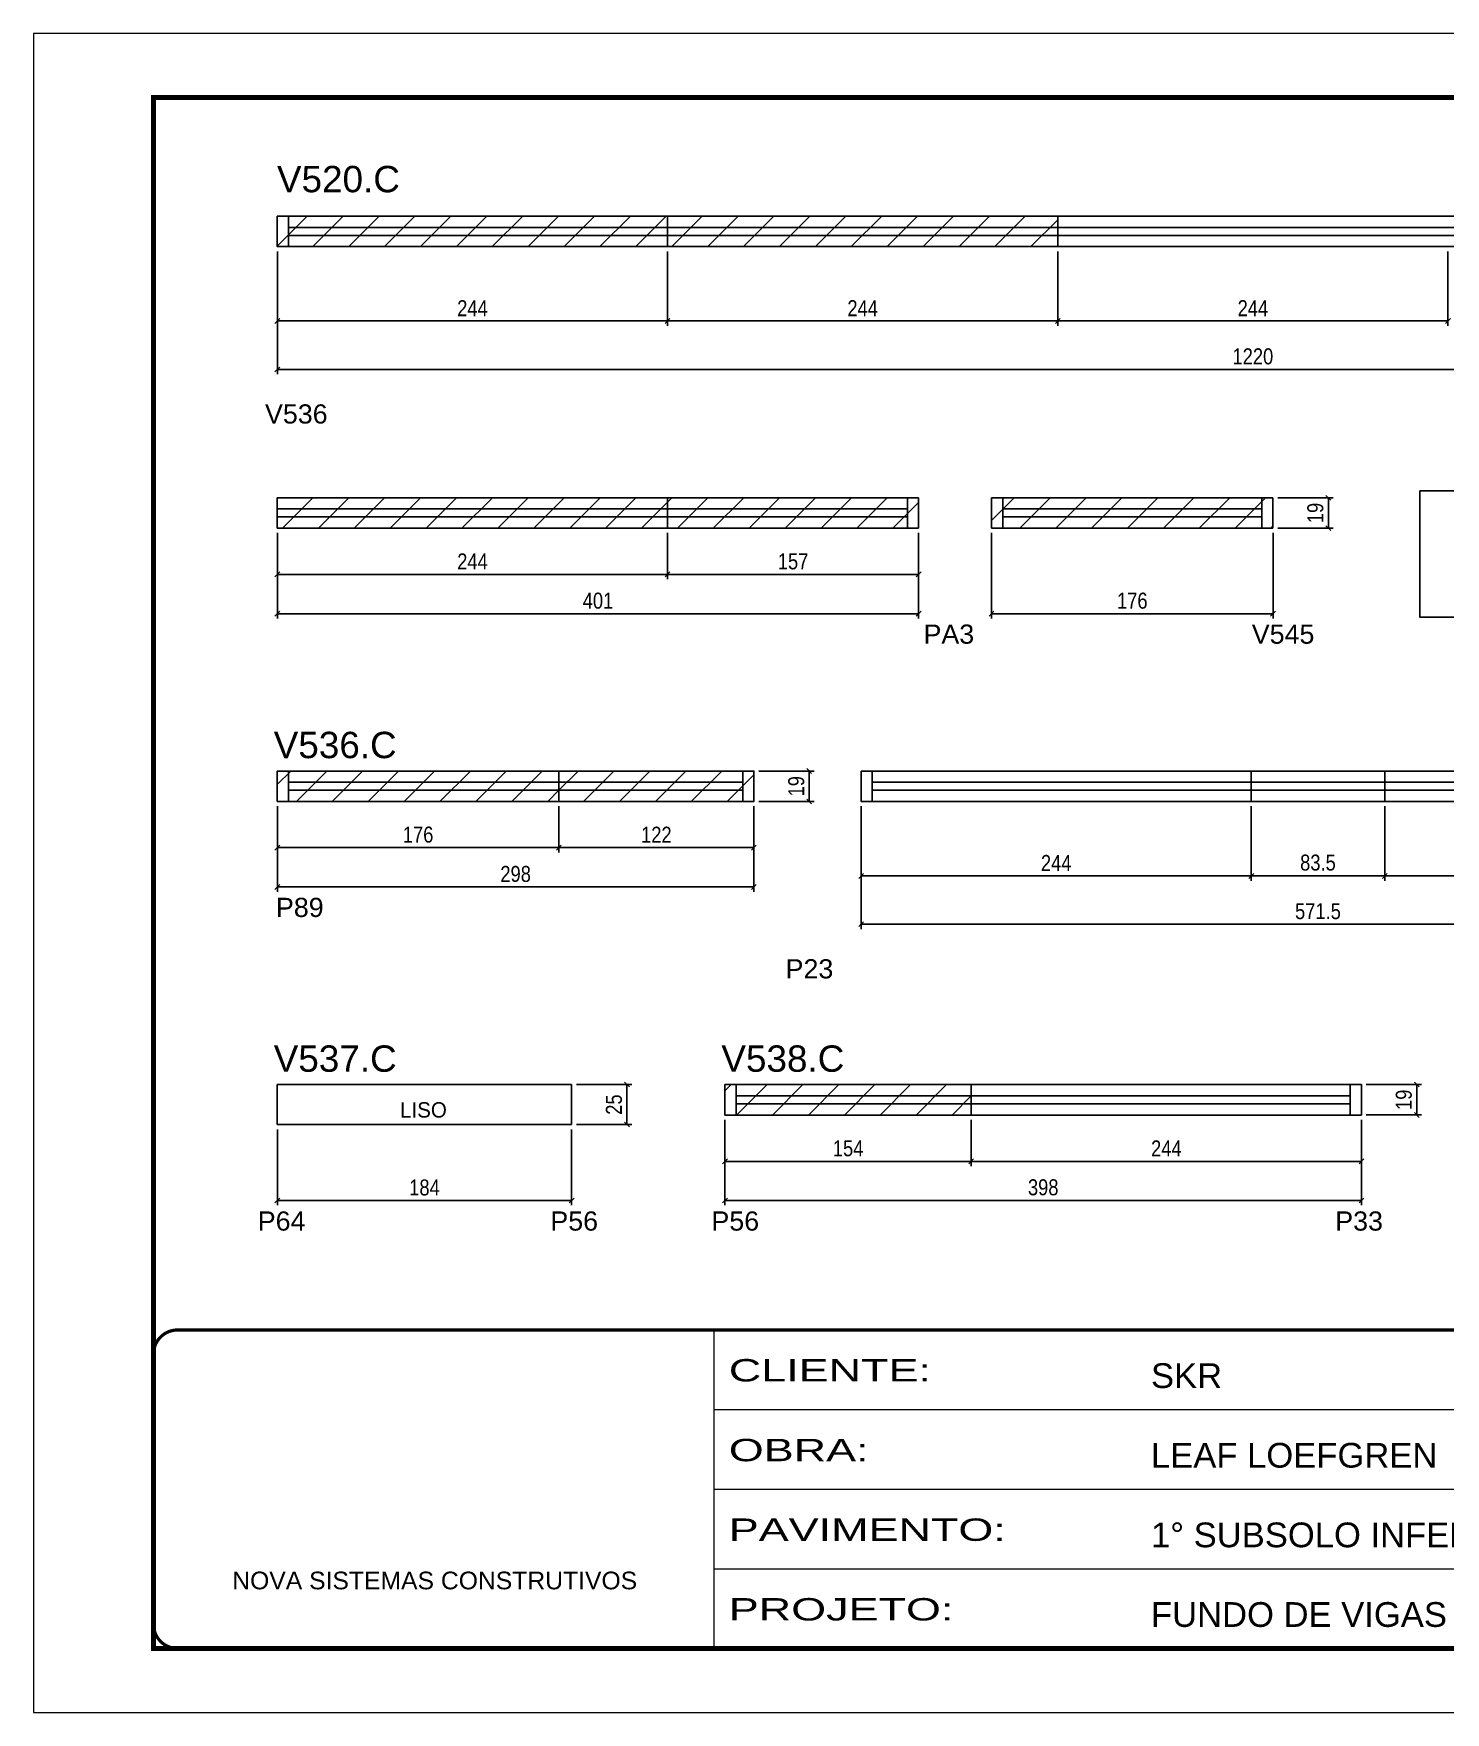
# Model space of a CAD drawing. Extents: x 1959 to 8212, y 2537 to 4735.
# Drawn here: x 5142 to 6025, y 2537 to 3587 of the extents above; entities that cross this region are included whole.
import ezdxf
from ezdxf.enums import TextEntityAlignment as Align

# ---------------------------------------------------------------- set-up
doc = ezdxf.new("R2010")
doc.units = 0
doc.linetypes.add('CONTINUO', pattern=[0])
doc.linetypes.add('DASHED', pattern=[0.75, 0.5, -0.25])
for name, color, linetype in [('5', 5, 'Continuous'), ('COTA', 241, 'Continuous'), ('NOMENCLATURA', 7, 'Continuous'), ('Painéis', 200, 'Continuous'), ('SARR_2.2x7', 40, 'Continuous')]:
    doc.layers.add(name, color=color, linetype=linetype)
for name, color, linetype, lineweight in [('CARIMBO', 255, 'Continuous', 9), ('Folhas', 255, 'Continuous', 9), ('REAPROVEITAMENTO', 251, 'Continuous', 9), ('SARRAFO DE PRESSAO', 251, 'DASHED', 9)]:
    doc.layers.add(name, color=color, linetype=linetype, lineweight=lineweight)
doc.styles.add('ARIAL', font='arial.ttf')
doc.styles.add('COTA TECNICA', font='techl___.ttf', dxfattribs={"height": 10})
doc.styles.add('COTA TECNICA-50', font='techl___.ttf', dxfattribs={"height": 10})
doc.styles.get("Standard").update_dxf_attribs({"font": 'arial.ttf'})
doc.styles.add('Tecnologia', font='')
doc.styles.get('Tecnologia').set_extended_font_data('Forgotten Futurist')
doc.dimstyles.new('COTA PAINEL-50', dxfattribs={"dimtxt": 10, "dimasz": 3, "dimexe": 3, "dimexo": 3, "dimgap": 3, "dimtad": 1, "dimdec": 1, "dimzin": 12, "dimdsep": 46, "dimtxsty": 'COTA TECNICA-50', "dimblk1": 'OBLIQUE', "dimblk2": 'OBLIQUE', "dimsah": 1, "dimcen": 0.9, "dimclrd": 4, "dimclre": 4, "dimclrt": 240, "dimadec": 1, "dimazin": 3, "dimtfac": 1, "dimtdec": 1, "dimtmove": 0, "dimatfit": 3, "dimfxl": 1, "dimtolj": 1, "dimtzin": 12, "dimarcsym": 0})
doc.dimstyles.new('PAINEL', dxfattribs={"dimtxt": 10, "dimasz": 3, "dimexe": 3, "dimexo": 3, "dimgap": 3, "dimtad": 1, "dimdec": 1, "dimzin": 12, "dimdsep": 46, "dimtxsty": 'COTA TECNICA', "dimblk1": 'OBLIQUE', "dimblk2": 'OBLIQUE', "dimsah": 1, "dimcen": 0.9, "dimclrd": 4, "dimclre": 4, "dimclrt": 240, "dimadec": 1, "dimazin": 3, "dimtfac": 1, "dimtdec": 1, "dimtmove": 0, "dimatfit": 3, "dimfxl": 1, "dimtolj": 1, "dimtzin": 12, "dimarcsym": 0})

# ---------------------------------------------------------------- blocks, each defined once
blk = doc.blocks.new('9999999999')
at = {"color": 30, "linetype": 'CONTINUO'}
for p, q in [((98564.6, 34230.2), (98564.6, 34429.4)), ((98564.6, 34379.6), (99584, 34379.6)), ((98564.6, 34329.8), (99488, 34329.8)), ((98564.6, 34280), (99488, 34280))]:
    blk.add_line(p, q, dxfattribs=at)
at = {"color": 30, "linetype": 'CONTINUO', "const_width": 2}
blk.add_lwpolyline([(99584, 34230.2), (99584, 34414.4, 0.414214), (99569, 34429.4), (98229, 34429.4, 0.414214), (98214, 34414.4), (98214, 34245.2, 0.414214), (98229, 34230.2), (99584, 34230.2)], format="xyb", dxfattribs=at)
at = {"layer": 'Folhas'}
blk.add_lwpolyline([(98139, 34190.2), (99624, 34190.2), (99624, 35240.2), (98139, 35240.2)], close=True, dxfattribs=at)
at = {"layer": 'Folhas', "color": 30, "const_width": 3}
blk.add_lwpolyline([(98214, 34230.2), (99584, 34230.2), (99584, 35200.2), (98214, 35200.2)], close=True, dxfattribs=at)
at = {"color": 7, "linetype": 'Continuous', "ltscale": 5, "style": 'ARIAL'}
for s, height, p in [('SKR', 15.48, (98837.7, 34393.1)), ('LEAF LOEFGREN', 15.483, (98837.7, 34343.3)), ('1° SUBSOLO INFERIOR', 15.483, (98837.7, 34293.5)), ('NOVA SISTEMAS CONSTRUTIVOS', 11.059, (98263.2, 34267.2)), ('FUNDO DE VIGAS', 15.483, (98837.7, 34243.7))]:
    blk.add_text(s, height=height, dxfattribs=at).set_placement(p)
at = {"layer": 'Folhas', "color": 7, "style": 'Tecnologia', "width": 1.5}
for s, p in [('CLIENTE:', (98573.7, 34397.2)), ('OBRA:', (98573.7, 34347.3)), ('PAVIMENTO:', (98573.7, 34297.5)), ('PROJETO:', (98573.7, 34247.7))]:
    blk.add_text(s, height=14, dxfattribs=at).set_placement(p)
blk = doc.blocks.new('_Oblique')
at = {"color": 0, "linetype": 'ByBlock', "lineweight": -2}
blk.add_line((-0.5, -0.5), (0.5, 0.5), dxfattribs=at)
blk = doc.blocks.new('*D32')
at = {"layer": 'COTA', "color": 4, "lineweight": -2, "transparency": 16777216}
for p, q in [((5294.7, 3450.4), (5294.7, 3403.9)), ((5538.7, 3450.4), (5538.7, 3403.9)), ((5294.7, 3406.9), (5538.7, 3406.9))]:
    blk.add_line(p, q, dxfattribs=at)
at = {"layer": 'Defpoints', "color": 0, "transparency": 16777216}
for p in [(5294.7, 3453.4), (5538.7, 3453.4), (5538.7, 3406.9)]:
    blk.add_point(p, dxfattribs=at)
at = {"layer": 'COTA', "color": 4, "lineweight": -2, "transparency": 16777216, "xscale": 3, "yscale": 3, "zscale": 3, "rotation": 180}
blk.add_blockref('_Oblique', (5294.7, 3406.9), dxfattribs=at)
at = {"layer": 'COTA', "color": 4, "lineweight": -2, "transparency": 16777216, "xscale": 3, "yscale": 3, "zscale": 3}
blk.add_blockref('_Oblique', (5538.7, 3406.9), dxfattribs=at)
at = {"layer": 'COTA', "color": 240, "transparency": 16777216, "insert": (5416.7, 3414.9), "char_height": 10, "attachment_point": 5, "style": 'COTA TECNICA'}
blk.add_mtext('\\A1;244', dxfattribs=at)
blk = doc.blocks.new('*D33')
at = {"layer": 'COTA', "color": 4, "lineweight": -2, "transparency": 16777216}
for p, q in [((5294.7, 3450.4), (5294.7, 3373.6)), ((6514.7, 3450.4), (6514.7, 3373.6)), ((6514.7, 3376.6), (5294.7, 3376.6))]:
    blk.add_line(p, q, dxfattribs=at)
at = {"layer": 'Defpoints', "color": 0, "transparency": 16777216}
for p in [(5294.7, 3453.4), (6514.7, 3453.4), (5294.7, 3376.6)]:
    blk.add_point(p, dxfattribs=at)
at = {"layer": 'COTA', "color": 4, "lineweight": -2, "transparency": 16777216, "xscale": 3, "yscale": 3, "zscale": 3, "rotation": 180}
blk.add_blockref('_Oblique', (5294.7, 3376.6), dxfattribs=at)
at = {"layer": 'COTA', "color": 4, "lineweight": -2, "transparency": 16777216, "xscale": 3, "yscale": 3, "zscale": 3}
blk.add_blockref('_Oblique', (6514.7, 3376.6), dxfattribs=at)
at = {"layer": 'COTA', "color": 240, "transparency": 16777216, "insert": (5904.7, 3384.7), "char_height": 10, "attachment_point": 5, "style": 'COTA TECNICA'}
blk.add_mtext('\\A1;1220', dxfattribs=at)
blk = doc.blocks.new('*D34')
at = {"layer": 'COTA', "color": 4, "linetype": 'ByBlock', "lineweight": -2, "transparency": 16777216}
for p, q in [((5294.7, 3274.3), (5294.7, 3245.4)), ((5538.7, 3274.3), (5538.7, 3245.4)), ((5294.7, 3248.4), (5538.7, 3248.4))]:
    blk.add_line(p, q, dxfattribs=at)
at = {"layer": 'Defpoints', "color": 0, "linetype": 'ByBlock', "transparency": 16777216}
for p in [(5294.7, 3277.3), (5538.7, 3277.3), (5538.7, 3248.4)]:
    blk.add_point(p, dxfattribs=at)
at = {"layer": 'COTA', "color": 4, "linetype": 'ByBlock', "lineweight": -2, "transparency": 16777216, "xscale": 3, "yscale": 3, "zscale": 3, "rotation": 180}
blk.add_blockref('_Oblique', (5294.7, 3248.4), dxfattribs=at)
at = {"layer": 'COTA', "color": 4, "linetype": 'ByBlock', "lineweight": -2, "transparency": 16777216, "xscale": 3, "yscale": 3, "zscale": 3}
blk.add_blockref('_Oblique', (5538.7, 3248.4), dxfattribs=at)
at = {"layer": 'COTA', "color": 240, "linetype": 'ByBlock', "transparency": 16777216, "insert": (5416.7, 3256.5), "char_height": 10, "attachment_point": 5, "style": 'COTA TECNICA-50'}
blk.add_mtext('\\A1;244', dxfattribs=at)
blk = doc.blocks.new('*D35')
at = {"layer": 'COTA', "color": 4, "linetype": 'ByBlock', "lineweight": -2, "transparency": 16777216}
for p, q in [((5538.7, 3274.3), (5538.7, 3245.4)), ((5695.7, 3274.3), (5695.7, 3245.4)), ((5538.7, 3248.4), (5695.7, 3248.4))]:
    blk.add_line(p, q, dxfattribs=at)
at = {"layer": 'Defpoints', "color": 0, "linetype": 'ByBlock', "transparency": 16777216}
for p in [(5538.7, 3277.3), (5695.7, 3277.3), (5695.7, 3248.4)]:
    blk.add_point(p, dxfattribs=at)
at = {"layer": 'COTA', "color": 4, "linetype": 'ByBlock', "lineweight": -2, "transparency": 16777216, "xscale": 3, "yscale": 3, "zscale": 3, "rotation": 180}
blk.add_blockref('_Oblique', (5538.7, 3248.4), dxfattribs=at)
at = {"layer": 'COTA', "color": 4, "linetype": 'ByBlock', "lineweight": -2, "transparency": 16777216, "xscale": 3, "yscale": 3, "zscale": 3}
blk.add_blockref('_Oblique', (5695.7, 3248.4), dxfattribs=at)
at = {"layer": 'COTA', "color": 240, "linetype": 'ByBlock', "transparency": 16777216, "insert": (5617.2, 3256.5), "char_height": 10, "attachment_point": 5, "style": 'COTA TECNICA-50'}
blk.add_mtext('\\A1;157', dxfattribs=at)
blk = doc.blocks.new('*D36')
at = {"layer": 'COTA', "color": 4, "lineweight": -2, "transparency": 16777216}
for p, q in [((5294.7, 3274.3), (5294.7, 3220.8)), ((5695.7, 3274.3), (5695.7, 3220.8)), ((5294.7, 3223.8), (5695.7, 3223.8))]:
    blk.add_line(p, q, dxfattribs=at)
at = {"layer": 'Defpoints', "color": 0, "transparency": 16777216}
for p in [(5294.7, 3277.3), (5695.7, 3277.3), (5695.7, 3223.8)]:
    blk.add_point(p, dxfattribs=at)
at = {"layer": 'COTA', "color": 4, "lineweight": -2, "transparency": 16777216, "xscale": 3, "yscale": 3, "zscale": 3, "rotation": 180}
blk.add_blockref('_Oblique', (5294.7, 3223.8), dxfattribs=at)
at = {"layer": 'COTA', "color": 4, "lineweight": -2, "transparency": 16777216, "xscale": 3, "yscale": 3, "zscale": 3}
blk.add_blockref('_Oblique', (5695.7, 3223.8), dxfattribs=at)
at = {"layer": 'COTA', "color": 240, "transparency": 16777216, "insert": (5495.2, 3231.9), "char_height": 10, "attachment_point": 5, "style": 'COTA TECNICA'}
blk.add_mtext('\\A1;401', dxfattribs=at)
blk = doc.blocks.new('*D37')
at = {"layer": 'COTA', "color": 4, "lineweight": -2, "transparency": 16777216}
for p, q in [((5741.3, 3274.3), (5741.3, 3220.8)), ((5917.3, 3274.3), (5917.3, 3220.8)), ((5741.3, 3223.8), (5917.3, 3223.8))]:
    blk.add_line(p, q, dxfattribs=at)
at = {"layer": 'Defpoints', "color": 0, "transparency": 16777216}
for p in [(5741.3, 3277.3), (5917.3, 3277.3), (5917.3, 3223.8)]:
    blk.add_point(p, dxfattribs=at)
at = {"layer": 'COTA', "color": 4, "lineweight": -2, "transparency": 16777216, "xscale": 3, "yscale": 3, "zscale": 3, "rotation": 180}
blk.add_blockref('_Oblique', (5741.3, 3223.8), dxfattribs=at)
at = {"layer": 'COTA', "color": 4, "lineweight": -2, "transparency": 16777216, "xscale": 3, "yscale": 3, "zscale": 3}
blk.add_blockref('_Oblique', (5917.3, 3223.8), dxfattribs=at)
at = {"layer": 'COTA', "color": 240, "transparency": 16777216, "insert": (5829.3, 3231.9), "char_height": 10, "attachment_point": 5, "style": 'COTA TECNICA'}
blk.add_mtext('\\A1;176', dxfattribs=at)
blk = doc.blocks.new('*D38')
at = {"layer": 'COTA', "color": 4, "lineweight": -2, "transparency": 16777216}
for p, q in [((5920.3, 3296.3), (5954.9, 3296.3)), ((5951.9, 3277.3), (5951.9, 3296.3)), ((5920.3, 3277.3), (5954.9, 3277.3))]:
    blk.add_line(p, q, dxfattribs=at)
at = {"layer": 'Defpoints', "color": 0, "transparency": 16777216}
for p in [(5917.3, 3296.3), (5951.9, 3296.3), (5917.3, 3277.3)]:
    blk.add_point(p, dxfattribs=at)
at = {"layer": 'COTA', "color": 4, "lineweight": -2, "transparency": 16777216, "xscale": 3, "yscale": 3, "zscale": 3}
for p, rotation in [((5951.9, 3296.3), 90), ((5951.9, 3277.3), 270)]:
    blk.add_blockref('_Oblique', p, dxfattribs=dict(at, rotation=rotation))
at = {"layer": 'COTA', "color": 240, "transparency": 16777216, "insert": (5943.8, 3286.8), "char_height": 10, "attachment_point": 5, "rotation": 90, "style": 'COTA TECNICA'}
blk.add_mtext('\\A1;19', dxfattribs=at)
blk = doc.blocks.new('*D39')
at = {"layer": 'COTA', "color": 4, "lineweight": -2, "transparency": 16777216}
for p, q in [((5294.7, 2901.3), (5294.7, 2853.8)), ((5478.7, 2901.3), (5478.7, 2853.8)), ((5294.7, 2856.8), (5478.7, 2856.8))]:
    blk.add_line(p, q, dxfattribs=at)
at = {"layer": 'Defpoints', "color": 0, "transparency": 16777216}
for p in [(5294.7, 2904.3), (5478.7, 2904.3), (5478.7, 2856.8)]:
    blk.add_point(p, dxfattribs=at)
at = {"layer": 'COTA', "color": 4, "lineweight": -2, "transparency": 16777216, "xscale": 3, "yscale": 3, "zscale": 3, "rotation": 180}
blk.add_blockref('_Oblique', (5294.7, 2856.8), dxfattribs=at)
at = {"layer": 'COTA', "color": 4, "lineweight": -2, "transparency": 16777216, "xscale": 3, "yscale": 3, "zscale": 3}
blk.add_blockref('_Oblique', (5478.7, 2856.8), dxfattribs=at)
at = {"layer": 'COTA', "color": 240, "transparency": 16777216, "insert": (5386.7, 2864.9), "char_height": 10, "attachment_point": 5, "style": 'COTA TECNICA'}
blk.add_mtext('\\A1;184', dxfattribs=at)
blk = doc.blocks.new('*D40')
at = {"layer": 'COTA', "color": 4, "lineweight": -2, "transparency": 16777216}
for p, q in [((5481.7, 2929.3), (5516.3, 2929.3)), ((5513.3, 2904.3), (5513.3, 2929.3)), ((5481.7, 2904.3), (5516.3, 2904.3))]:
    blk.add_line(p, q, dxfattribs=at)
at = {"layer": 'Defpoints', "color": 0, "transparency": 16777216}
for p in [(5478.7, 2929.3), (5513.3, 2929.3), (5478.7, 2904.3)]:
    blk.add_point(p, dxfattribs=at)
at = {"layer": 'COTA', "color": 4, "lineweight": -2, "transparency": 16777216, "xscale": 3, "yscale": 3, "zscale": 3}
for p, rotation in [((5513.3, 2929.3), 90), ((5513.3, 2904.3), 270)]:
    blk.add_blockref('_Oblique', p, dxfattribs=dict(at, rotation=rotation))
at = {"layer": 'COTA', "color": 240, "transparency": 16777216, "insert": (5505.2, 2916.8), "char_height": 10, "attachment_point": 5, "rotation": 90, "style": 'COTA TECNICA'}
blk.add_mtext('\\A1;25', dxfattribs=at)
blk = doc.blocks.new('*D41')
at = {"layer": 'COTA', "color": 4, "linetype": 'ByBlock', "lineweight": -2, "transparency": 16777216}
for p, q in [((5294.7, 3103.4), (5294.7, 3074.5)), ((5470.7, 3103.4), (5470.7, 3074.5)), ((5294.7, 3077.5), (5470.7, 3077.5))]:
    blk.add_line(p, q, dxfattribs=at)
at = {"layer": 'Defpoints', "color": 0, "linetype": 'ByBlock', "transparency": 16777216}
for p in [(5294.7, 3106.4), (5470.7, 3106.4), (5470.7, 3077.5)]:
    blk.add_point(p, dxfattribs=at)
at = {"layer": 'COTA', "color": 4, "linetype": 'ByBlock', "lineweight": -2, "transparency": 16777216, "xscale": 3, "yscale": 3, "zscale": 3, "rotation": 180}
blk.add_blockref('_Oblique', (5294.7, 3077.5), dxfattribs=at)
at = {"layer": 'COTA', "color": 4, "linetype": 'ByBlock', "lineweight": -2, "transparency": 16777216, "xscale": 3, "yscale": 3, "zscale": 3}
blk.add_blockref('_Oblique', (5470.7, 3077.5), dxfattribs=at)
at = {"layer": 'COTA', "color": 240, "linetype": 'ByBlock', "transparency": 16777216, "insert": (5382.7, 3085.6), "char_height": 10, "attachment_point": 5, "style": 'COTA TECNICA-50'}
blk.add_mtext('\\A1;176', dxfattribs=at)
blk = doc.blocks.new('*D42')
at = {"layer": 'COTA', "color": 4, "linetype": 'ByBlock', "lineweight": -2, "transparency": 16777216}
for p, q in [((5470.7, 3103.4), (5470.7, 3074.5)), ((5592.7, 3103.4), (5592.7, 3074.5)), ((5470.7, 3077.5), (5592.7, 3077.5))]:
    blk.add_line(p, q, dxfattribs=at)
at = {"layer": 'Defpoints', "color": 0, "linetype": 'ByBlock', "transparency": 16777216}
for p in [(5470.7, 3106.4), (5592.7, 3106.4), (5592.7, 3077.5)]:
    blk.add_point(p, dxfattribs=at)
at = {"layer": 'COTA', "color": 4, "linetype": 'ByBlock', "lineweight": -2, "transparency": 16777216, "xscale": 3, "yscale": 3, "zscale": 3, "rotation": 180}
blk.add_blockref('_Oblique', (5470.7, 3077.5), dxfattribs=at)
at = {"layer": 'COTA', "color": 4, "linetype": 'ByBlock', "lineweight": -2, "transparency": 16777216, "xscale": 3, "yscale": 3, "zscale": 3}
blk.add_blockref('_Oblique', (5592.7, 3077.5), dxfattribs=at)
at = {"layer": 'COTA', "color": 240, "linetype": 'ByBlock', "transparency": 16777216, "insert": (5531.7, 3085.6), "char_height": 10, "attachment_point": 5, "style": 'COTA TECNICA-50'}
blk.add_mtext('\\A1;122', dxfattribs=at)
blk = doc.blocks.new('*D43')
at = {"layer": 'COTA', "color": 4, "lineweight": -2, "transparency": 16777216}
for p, q in [((5294.7, 3103.4), (5294.7, 3049.9)), ((5592.7, 3103.4), (5592.7, 3049.9)), ((5294.7, 3052.9), (5592.7, 3052.9))]:
    blk.add_line(p, q, dxfattribs=at)
at = {"layer": 'Defpoints', "color": 0, "transparency": 16777216}
for p in [(5294.7, 3106.4), (5592.7, 3106.4), (5592.7, 3052.9)]:
    blk.add_point(p, dxfattribs=at)
at = {"layer": 'COTA', "color": 4, "lineweight": -2, "transparency": 16777216, "xscale": 3, "yscale": 3, "zscale": 3, "rotation": 180}
blk.add_blockref('_Oblique', (5294.7, 3052.9), dxfattribs=at)
at = {"layer": 'COTA', "color": 4, "lineweight": -2, "transparency": 16777216, "xscale": 3, "yscale": 3, "zscale": 3}
blk.add_blockref('_Oblique', (5592.7, 3052.9), dxfattribs=at)
at = {"layer": 'COTA', "color": 240, "transparency": 16777216, "insert": (5443.7, 3061), "char_height": 10, "attachment_point": 5, "style": 'COTA TECNICA'}
blk.add_mtext('\\A1;298', dxfattribs=at)
blk = doc.blocks.new('*D44')
at = {"layer": 'COTA', "color": 4, "lineweight": -2, "transparency": 16777216}
for p, q in [((5595.7, 3125.4), (5630.3, 3125.4)), ((5627.3, 3106.4), (5627.3, 3125.4)), ((5595.7, 3106.4), (5630.3, 3106.4))]:
    blk.add_line(p, q, dxfattribs=at)
at = {"layer": 'Defpoints', "color": 0, "transparency": 16777216}
for p in [(5592.7, 3125.4), (5627.3, 3125.4), (5592.7, 3106.4)]:
    blk.add_point(p, dxfattribs=at)
at = {"layer": 'COTA', "color": 4, "lineweight": -2, "transparency": 16777216, "xscale": 3, "yscale": 3, "zscale": 3}
for p, rotation in [((5627.3, 3125.4), 90), ((5627.3, 3106.4), 270)]:
    blk.add_blockref('_Oblique', p, dxfattribs=dict(at, rotation=rotation))
at = {"layer": 'COTA', "color": 240, "transparency": 16777216, "insert": (5619.2, 3115.9), "char_height": 10, "attachment_point": 5, "rotation": 90, "style": 'COTA TECNICA'}
blk.add_mtext('\\A1;19', dxfattribs=at)
blk = doc.blocks.new('*D45')
at = {"layer": 'COTA', "color": 4, "linetype": 'ByBlock', "lineweight": -2, "transparency": 16777216}
for p, q in [((5987.2, 3103.4), (5987.2, 3056.8)), ((6231.2, 3103.4), (6231.2, 3056.8)), ((5987.2, 3059.8), (6231.2, 3059.8))]:
    blk.add_line(p, q, dxfattribs=at)
at = {"layer": 'Defpoints', "color": 0, "linetype": 'ByBlock', "transparency": 16777216}
for p in [(5987.2, 3106.4), (6231.2, 3106.4), (6231.2, 3059.8)]:
    blk.add_point(p, dxfattribs=at)
at = {"layer": 'COTA', "color": 4, "linetype": 'ByBlock', "lineweight": -2, "transparency": 16777216, "xscale": 3, "yscale": 3, "zscale": 3, "rotation": 180}
blk.add_blockref('_Oblique', (5987.2, 3059.8), dxfattribs=at)
at = {"layer": 'COTA', "color": 4, "linetype": 'ByBlock', "lineweight": -2, "transparency": 16777216, "xscale": 3, "yscale": 3, "zscale": 3}
blk.add_blockref('_Oblique', (6231.2, 3059.8), dxfattribs=at)
at = {"layer": 'COTA', "color": 240, "linetype": 'ByBlock', "transparency": 16777216, "insert": (6109.2, 3067.9), "char_height": 10, "attachment_point": 5, "style": 'COTA TECNICA-50'}
blk.add_mtext('\\A1;244', dxfattribs=at)
blk = doc.blocks.new('*D47')
at = {"layer": 'COTA', "color": 4, "lineweight": -2, "transparency": 16777216}
for p, q in [((5659.7, 3103.4), (5659.7, 3056.8)), ((5903.7, 3103.4), (5903.7, 3056.8)), ((5659.7, 3059.8), (5903.7, 3059.8))]:
    blk.add_line(p, q, dxfattribs=at)
at = {"layer": 'Defpoints', "color": 0, "transparency": 16777216}
for p in [(5659.7, 3106.4), (5903.7, 3106.4), (5903.7, 3059.8)]:
    blk.add_point(p, dxfattribs=at)
at = {"layer": 'COTA', "color": 4, "lineweight": -2, "transparency": 16777216, "xscale": 3, "yscale": 3, "zscale": 3, "rotation": 180}
blk.add_blockref('_Oblique', (5659.7, 3059.8), dxfattribs=at)
at = {"layer": 'COTA', "color": 4, "lineweight": -2, "transparency": 16777216, "xscale": 3, "yscale": 3, "zscale": 3}
blk.add_blockref('_Oblique', (5903.7, 3059.8), dxfattribs=at)
at = {"layer": 'COTA', "color": 240, "transparency": 16777216, "insert": (5781.7, 3067.9), "char_height": 10, "attachment_point": 5, "style": 'COTA TECNICA'}
blk.add_mtext('\\A1;244', dxfattribs=at)
blk = doc.blocks.new('*D48')
at = {"layer": 'COTA', "color": 4, "lineweight": -2, "transparency": 16777216}
for p, q in [((5903.7, 3103.4), (5903.7, 3056.8)), ((5987.2, 3103.4), (5987.2, 3056.8)), ((5903.7, 3059.8), (5987.2, 3059.8))]:
    blk.add_line(p, q, dxfattribs=at)
at = {"layer": 'Defpoints', "color": 0, "transparency": 16777216}
for p in [(5903.7, 3106.4), (5987.2, 3106.4), (5987.2, 3059.8)]:
    blk.add_point(p, dxfattribs=at)
at = {"layer": 'COTA', "color": 4, "lineweight": -2, "transparency": 16777216, "xscale": 3, "yscale": 3, "zscale": 3, "rotation": 180}
blk.add_blockref('_Oblique', (5903.7, 3059.8), dxfattribs=at)
at = {"layer": 'COTA', "color": 4, "lineweight": -2, "transparency": 16777216, "xscale": 3, "yscale": 3, "zscale": 3}
blk.add_blockref('_Oblique', (5987.2, 3059.8), dxfattribs=at)
at = {"layer": 'COTA', "color": 240, "transparency": 16777216, "insert": (5945.4, 3068.1), "char_height": 10, "attachment_point": 5, "style": 'COTA TECNICA'}
blk.add_mtext('\\A1;83.5', dxfattribs=at)
blk = doc.blocks.new('*D49')
at = {"layer": 'COTA', "color": 4, "lineweight": -2, "transparency": 16777216}
for p, q in [((5659.7, 3103.4), (5659.7, 3026.6)), ((6231.2, 3103.4), (6231.2, 3026.6)), ((6231.2, 3029.6), (5659.7, 3029.6))]:
    blk.add_line(p, q, dxfattribs=at)
at = {"layer": 'Defpoints', "color": 0, "transparency": 16777216}
for p in [(5659.7, 3106.4), (6231.2, 3106.4), (5659.7, 3029.6)]:
    blk.add_point(p, dxfattribs=at)
at = {"layer": 'COTA', "color": 4, "lineweight": -2, "transparency": 16777216, "xscale": 3, "yscale": 3, "zscale": 3, "rotation": 180}
blk.add_blockref('_Oblique', (5659.7, 3029.6), dxfattribs=at)
at = {"layer": 'COTA', "color": 4, "lineweight": -2, "transparency": 16777216, "xscale": 3, "yscale": 3, "zscale": 3}
blk.add_blockref('_Oblique', (6231.2, 3029.6), dxfattribs=at)
at = {"layer": 'COTA', "color": 240, "transparency": 16777216, "insert": (5945.4, 3037.7), "char_height": 10, "attachment_point": 5, "style": 'COTA TECNICA'}
blk.add_mtext('\\A1;571.5', dxfattribs=at)
blk = doc.blocks.new('*D50')
at = {"layer": 'COTA', "color": 4, "linetype": 'ByBlock', "lineweight": -2, "transparency": 16777216}
for p, q in [((5574.6, 2907.3), (5574.6, 2878.3)), ((5728.6, 2907.3), (5728.6, 2878.3)), ((5574.6, 2881.3), (5728.6, 2881.3))]:
    blk.add_line(p, q, dxfattribs=at)
at = {"layer": 'Defpoints', "color": 0, "linetype": 'ByBlock', "transparency": 16777216}
for p in [(5574.6, 2910.3), (5728.6, 2910.3), (5728.6, 2881.3)]:
    blk.add_point(p, dxfattribs=at)
at = {"layer": 'COTA', "color": 4, "linetype": 'ByBlock', "lineweight": -2, "transparency": 16777216, "xscale": 3, "yscale": 3, "zscale": 3, "rotation": 180}
blk.add_blockref('_Oblique', (5574.6, 2881.3), dxfattribs=at)
at = {"layer": 'COTA', "color": 4, "linetype": 'ByBlock', "lineweight": -2, "transparency": 16777216, "xscale": 3, "yscale": 3, "zscale": 3}
blk.add_blockref('_Oblique', (5728.6, 2881.3), dxfattribs=at)
at = {"layer": 'COTA', "color": 240, "linetype": 'ByBlock', "transparency": 16777216, "insert": (5651.6, 2889.4), "char_height": 10, "attachment_point": 5, "style": 'COTA TECNICA-50'}
blk.add_mtext('\\A1;154', dxfattribs=at)
blk = doc.blocks.new('*D51')
at = {"layer": 'COTA', "color": 4, "linetype": 'ByBlock', "lineweight": -2, "transparency": 16777216}
for p, q in [((5728.6, 2907.3), (5728.6, 2878.3)), ((5972.6, 2907.3), (5972.6, 2878.3)), ((5728.6, 2881.3), (5972.6, 2881.3))]:
    blk.add_line(p, q, dxfattribs=at)
at = {"layer": 'Defpoints', "color": 0, "linetype": 'ByBlock', "transparency": 16777216}
for p in [(5728.6, 2910.3), (5972.6, 2910.3), (5972.6, 2881.3)]:
    blk.add_point(p, dxfattribs=at)
at = {"layer": 'COTA', "color": 4, "linetype": 'ByBlock', "lineweight": -2, "transparency": 16777216, "xscale": 3, "yscale": 3, "zscale": 3, "rotation": 180}
blk.add_blockref('_Oblique', (5728.6, 2881.3), dxfattribs=at)
at = {"layer": 'COTA', "color": 4, "linetype": 'ByBlock', "lineweight": -2, "transparency": 16777216, "xscale": 3, "yscale": 3, "zscale": 3}
blk.add_blockref('_Oblique', (5972.6, 2881.3), dxfattribs=at)
at = {"layer": 'COTA', "color": 240, "linetype": 'ByBlock', "transparency": 16777216, "insert": (5850.6, 2889.4), "char_height": 10, "attachment_point": 5, "style": 'COTA TECNICA-50'}
blk.add_mtext('\\A1;244', dxfattribs=at)
blk = doc.blocks.new('*D52')
at = {"layer": 'COTA', "color": 4, "lineweight": -2, "transparency": 16777216}
for p, q in [((5574.6, 2907.3), (5574.6, 2853.8)), ((5972.6, 2907.3), (5972.6, 2853.8)), ((5574.6, 2856.8), (5972.6, 2856.8))]:
    blk.add_line(p, q, dxfattribs=at)
at = {"layer": 'Defpoints', "color": 0, "transparency": 16777216}
for p in [(5574.6, 2910.3), (5972.6, 2910.3), (5972.6, 2856.8)]:
    blk.add_point(p, dxfattribs=at)
at = {"layer": 'COTA', "color": 4, "lineweight": -2, "transparency": 16777216, "xscale": 3, "yscale": 3, "zscale": 3, "rotation": 180}
blk.add_blockref('_Oblique', (5574.6, 2856.8), dxfattribs=at)
at = {"layer": 'COTA', "color": 4, "lineweight": -2, "transparency": 16777216, "xscale": 3, "yscale": 3, "zscale": 3}
blk.add_blockref('_Oblique', (5972.6, 2856.8), dxfattribs=at)
at = {"layer": 'COTA', "color": 240, "transparency": 16777216, "insert": (5773.6, 2865), "char_height": 10, "attachment_point": 5, "style": 'COTA TECNICA'}
blk.add_mtext('\\A1;398', dxfattribs=at)
blk = doc.blocks.new('*D53')
at = {"layer": 'COTA', "color": 4, "lineweight": -2, "transparency": 16777216}
for p, q in [((5975.6, 2929.3), (6010.2, 2929.3)), ((6007.2, 2910.3), (6007.2, 2929.3)), ((5975.6, 2910.3), (6010.2, 2910.3))]:
    blk.add_line(p, q, dxfattribs=at)
at = {"layer": 'Defpoints', "color": 0, "transparency": 16777216}
for p in [(5972.6, 2929.3), (6007.2, 2929.3), (5972.6, 2910.3)]:
    blk.add_point(p, dxfattribs=at)
at = {"layer": 'COTA', "color": 4, "lineweight": -2, "transparency": 16777216, "xscale": 3, "yscale": 3, "zscale": 3}
for p, rotation in [((6007.2, 2929.3), 90), ((6007.2, 2910.3), 270)]:
    blk.add_blockref('_Oblique', p, dxfattribs=dict(at, rotation=rotation))
at = {"layer": 'COTA', "color": 240, "transparency": 16777216, "insert": (5999.1, 2919.8), "char_height": 10, "attachment_point": 5, "rotation": 90, "style": 'COTA TECNICA'}
blk.add_mtext('\\A1;19', dxfattribs=at)
blk = doc.blocks.new('*D80')
at = {"layer": 'COTA', "color": 4, "lineweight": -2, "transparency": 16777216}
for p, q in [((5538.7, 3450.4), (5538.7, 3403.9)), ((5782.7, 3450.4), (5782.7, 3403.9)), ((5538.7, 3406.9), (5782.7, 3406.9))]:
    blk.add_line(p, q, dxfattribs=at)
at = {"layer": 'Defpoints', "color": 0, "transparency": 16777216}
for p in [(5538.7, 3453.4), (5782.7, 3453.4), (5782.7, 3406.9)]:
    blk.add_point(p, dxfattribs=at)
at = {"layer": 'COTA', "color": 4, "lineweight": -2, "transparency": 16777216, "xscale": 3, "yscale": 3, "zscale": 3, "rotation": 180}
blk.add_blockref('_Oblique', (5538.7, 3406.9), dxfattribs=at)
at = {"layer": 'COTA', "color": 4, "lineweight": -2, "transparency": 16777216, "xscale": 3, "yscale": 3, "zscale": 3}
blk.add_blockref('_Oblique', (5782.7, 3406.9), dxfattribs=at)
at = {"layer": 'COTA', "color": 240, "transparency": 16777216, "insert": (5660.7, 3414.9), "char_height": 10, "attachment_point": 5, "style": 'COTA TECNICA'}
blk.add_mtext('\\A1;244', dxfattribs=at)
blk = doc.blocks.new('*D81')
at = {"layer": 'COTA', "color": 4, "lineweight": -2, "transparency": 16777216}
for p, q in [((5782.7, 3450.4), (5782.7, 3403.9)), ((6026.7, 3450.4), (6026.7, 3403.9)), ((5782.7, 3406.9), (6026.7, 3406.9))]:
    blk.add_line(p, q, dxfattribs=at)
at = {"layer": 'Defpoints', "color": 0, "transparency": 16777216}
for p in [(5782.7, 3453.4), (6026.7, 3453.4), (6026.7, 3406.9)]:
    blk.add_point(p, dxfattribs=at)
at = {"layer": 'COTA', "color": 4, "lineweight": -2, "transparency": 16777216, "xscale": 3, "yscale": 3, "zscale": 3, "rotation": 180}
blk.add_blockref('_Oblique', (5782.7, 3406.9), dxfattribs=at)
at = {"layer": 'COTA', "color": 4, "lineweight": -2, "transparency": 16777216, "xscale": 3, "yscale": 3, "zscale": 3}
blk.add_blockref('_Oblique', (6026.7, 3406.9), dxfattribs=at)
at = {"layer": 'COTA', "color": 240, "transparency": 16777216, "insert": (5904.7, 3414.9), "char_height": 10, "attachment_point": 5, "style": 'COTA TECNICA'}
blk.add_mtext('\\A1;244', dxfattribs=at)

msp = doc.modelspace()

# ---------------------------------------------------------------- hatches: boundary and pattern name
at = {"layer": 'REAPROVEITAMENTO'}
h = msp.add_hatch(dxfattribs=at)
h.set_pattern_fill('ANSI31', color=256, scale=5)
h.paths.add_polyline_path([(5538.67, 3453.44), (5538.67, 3472.44), (5294.67, 3472.44), (5294.67, 3453.44)])
h = msp.add_hatch(dxfattribs=at)
h.set_pattern_fill('ANSI31', color=256, scale=5)
h.paths.add_polyline_path([(5782.67, 3453.44), (5782.67, 3472.44), (5538.67, 3472.44), (5538.67, 3453.44)])
h = msp.add_hatch(dxfattribs=at)
h.set_pattern_fill('ANSI31', color=256, scale=5)
h.paths.add_polyline_path([(5538.67, 3277.33), (5538.67, 3296.33), (5294.67, 3296.33), (5294.67, 3277.33)])
h = msp.add_hatch(dxfattribs=at)
h.set_pattern_fill('ANSI31', color=256, scale=5)
h.paths.add_polyline_path([(5695.67, 3296.33), (5538.67, 3296.33), (5538.67, 3277.33), (5695.67, 3277.33)])
h = msp.add_hatch(dxfattribs=at)
h.set_pattern_fill('ANSI31', color=256, scale=5)
h.set_pattern_definition([(45, (-190, 0), (-11.22532, 11.22532), [])])
h.paths.add_polyline_path([(5741.28, 3296.33), (5741.28, 3277.33), (5785.28, 3277.33), (5917.28, 3277.33), (5917.28, 3296.33)])
h = msp.add_hatch(dxfattribs=at)
h.set_pattern_fill('ANSI31', color=256, scale=5)
h.paths.add_polyline_path([(5470.67, 3106.42), (5470.67, 3125.42), (5294.67, 3125.42), (5294.67, 3106.42)])
h = msp.add_hatch(dxfattribs=at)
h.set_pattern_fill('ANSI31', color=256, scale=5)
h.paths.add_polyline_path([(5592.67, 3106.42), (5592.67, 3125.42), (5470.67, 3125.42), (5470.67, 3106.42)])
h = msp.add_hatch(dxfattribs=at)
h.set_pattern_fill('ANSI31', color=256, scale=5)
h.paths.add_polyline_path([(5728.59, 2910.26), (5728.59, 2929.26), (5574.59, 2929.26), (5574.59, 2910.26)])

# ---------------------------------------------------------------- linework, layer by layer
at = {"layer": 'NOMENCLATURA', "linetype": 'Continuous'}
msp.add_lwpolyline([(6009.15, 3300.73), (6549.09, 3300.73), (6549.09, 3221.56), (6009.15, 3221.56)], close=True, dxfattribs=at)
at = {"layer": 'Painéis', "linetype": 'ByBlock'}
for p, q in [((5538.67, 3453.44), (5538.67, 3472.44)), ((5782.67, 3453.44), (5782.67, 3472.44)), ((5903.68, 3106.42), (5903.68, 3125.42)), ((5987.18, 3106.42), (5987.18, 3125.42))]:
    msp.add_line(p, q, dxfattribs=at)
at = {"layer": 'Painéis'}
for p, q in [((5538.67, 3296.33), (5695.67, 3296.33)), ((5538.67, 3277.33), (5538.67, 3296.33)), ((5695.67, 3296.33), (5695.67, 3277.33)), ((5741.28, 3277.33), (5741.28, 3296.33)), ((5741.28, 3296.33), (5917.28, 3296.33)), ((5917.28, 3296.33), (5917.28, 3277.33)), ((5695.67, 3277.33), (5538.67, 3277.33)), ((5785.28, 3277.33), (5741.28, 3277.33)), ((5917.28, 3277.33), (5785.28, 3277.33)), ((5294.67, 2904.26), (5294.67, 2929.26)), ((5294.67, 2929.26), (5478.67, 2929.26)), ((5478.67, 2929.26), (5478.67, 2904.26)), ((5338.67, 2904.26), (5294.67, 2904.26)), ((5478.67, 2904.26), (5338.67, 2904.26))]:
    msp.add_line(p, q, dxfattribs=at)
at = {"layer": 'Painéis', "linetype": 'ByBlock'}
for points in [[(5294.67, 3472.44), (6514.67, 3472.44), (6514.67, 3453.44), (5294.67, 3453.44)], [(5659.68, 3125.42), (6231.18, 3125.42), (6231.18, 3106.42), (5659.68, 3106.42)]]:
    msp.add_lwpolyline(points, close=True, dxfattribs=at)
at = {"layer": 'Painéis'}
for points in [[(5538.67, 3277.33), (5294.67, 3277.33), (5294.67, 3296.33), (5538.67, 3296.33)], [(5470.67, 3106.42), (5294.67, 3106.42), (5294.67, 3125.42), (5470.67, 3125.42)], [(5470.67, 3125.42), (5592.67, 3125.42), (5592.67, 3106.42), (5470.67, 3106.42)], [(5728.59, 2910.26), (5574.59, 2910.26), (5574.59, 2929.26), (5728.59, 2929.26)], [(5728.59, 2929.26), (5972.59, 2929.26), (5972.59, 2910.26), (5728.59, 2910.26)]]:
    msp.add_lwpolyline(points, close=True, dxfattribs=at)
at = {"layer": 'SARR_2.2x7', "linetype": 'Continuous'}
for p, q in [((5301.67, 3472.44), (5301.67, 3453.44)), ((5538.67, 3465.44), (5301.67, 3465.44)), ((5782.67, 3465.44), (5538.67, 3465.44)), ((6270.67, 3465.44), (5782.67, 3465.44)), ((5301.67, 3460.44), (5538.67, 3460.44)), ((5538.67, 3460.44), (5782.67, 3460.44)), ((5782.67, 3460.44), (6270.67, 3460.44)), ((5538.67, 3289.33), (5294.67, 3289.33)), ((5688.67, 3289.33), (5538.67, 3289.33)), ((5688.67, 3296.33), (5688.67, 3277.33)), ((5748.28, 3296.33), (5748.28, 3277.33)), ((5910.28, 3289.33), (5748.28, 3289.33)), ((5910.28, 3296.33), (5910.28, 3277.33)), ((5294.67, 3284.33), (5538.67, 3284.33)), ((5538.67, 3284.33), (5688.67, 3284.33)), ((5748.28, 3284.33), (5910.28, 3284.33)), ((5301.67, 3125.42), (5301.67, 3106.42)), ((5585.67, 3125.42), (5585.67, 3106.42)), ((5666.68, 3125.42), (5666.68, 3106.42)), ((5470.67, 3118.42), (5301.67, 3118.42)), ((5301.67, 3113.42), (5470.67, 3113.42)), ((5585.67, 3118.42), (5470.67, 3118.42)), ((5470.67, 3113.42), (5585.67, 3113.42)), ((5903.68, 3118.42), (5666.68, 3118.42)), ((5666.68, 3113.42), (5903.68, 3113.42)), ((5987.18, 3118.42), (5903.68, 3118.42)), ((5903.68, 3113.42), (5987.18, 3113.42)), ((6224.18, 3118.42), (5987.18, 3118.42)), ((5987.18, 3113.42), (6224.18, 3113.42)), ((5581.59, 2929.26), (5581.59, 2910.26)), ((5728.59, 2922.26), (5581.59, 2922.26)), ((5965.59, 2922.26), (5728.59, 2922.26)), ((5965.59, 2929.26), (5965.59, 2910.26)), ((5581.59, 2917.26), (5728.59, 2917.26)), ((5728.59, 2917.26), (5965.59, 2917.26))]:
    msp.add_line(p, q, dxfattribs=at)

# ---------------------------------------------------------------- block references
at = {"layer": 'SARRAFO DE PRESSAO', "color": 6, "linetype": 'ByBlock'}
msp.add_blockref('9999999999', (-92996.71, -31653.56), dxfattribs=at)

# ---------------------------------------------------------------- texts
at = {"layer": '5', "linetype": 'Continuous'}
for s, p in [('V536', (5286.98, 3342.74)), ('PA3', (5698.76, 3205.04)), ('V545', (5904.02, 3205.04)), ('P89', (5293.83, 3034.13)), ('P23', (5612.52, 2995.72)), ('P64', (5282.45, 2837.98)), ('P56', (5465.41, 2837.98)), ('P56', (5566.14, 2837.98)), ('P33', (5956.21, 2837.98))]:
    msp.add_text(s, height=12, rotation=359.99996, dxfattribs=at).set_placement(p)
at = {"layer": 'CARIMBO', "style": 'Tecnologia'}
msp.add_text('LISO', height=9.599, dxfattribs=at).set_placement((5386.06, 2908.7), align=Align.CENTER)
at = {"layer": 'NOMENCLATURA', "linetype": 'Continuous'}
for s, p in [('V520.C', (5294.46, 3487.39)), ('V536.C', (5292.43, 3133.46)), ('V537.C', (5292.43, 2937.31)), ('V538.C', (5572.35, 2937.31))]:
    msp.add_text(s, height=16.5, dxfattribs=at).set_placement(p)

# ---------------------------------------------------------------- dimensions: what is measured, and where the dimension line sits
at = {"layer": 'COTA'}
for base, p1, p2, picture, middle in [((5538.67, 3406.86), (5294.67, 3453.44), (5538.67, 3453.44), '*D32', (5416.67, 3414.93)), ((5294.67, 3376.6), (6514.67, 3453.44), (5294.67, 3453.44), '*D33', (5904.67, 3384.71)), ((5782.67, 3406.86), (5538.67, 3453.44), (5782.67, 3453.44), '*D80', (5660.67, 3414.93)), ((6026.67, 3406.86), (5782.67, 3453.44), (6026.67, 3453.44), '*D81', (5904.67, 3414.93)), ((5695.67, 3223.82), (5294.67, 3277.33), (5695.67, 3277.33), '*D36', (5495.17, 3231.93)), ((5917.28, 3223.82), (5741.28, 3277.33), (5917.28, 3277.33), '*D37', (5829.28, 3231.93)), ((5592.67, 3052.91), (5294.67, 3106.42), (5592.67, 3106.42), '*D43', (5443.67, 3061.02)), ((5903.68, 3059.84), (5659.68, 3106.42), (5903.68, 3106.42), '*D47', (5781.68, 3067.92)), ((5659.68, 3029.59), (6231.18, 3106.42), (5659.68, 3106.42), '*D49', (5945.43, 3037.7)), ((5972.59, 2856.76), (5574.59, 2910.26), (5972.59, 2910.26), '*D52', (5773.59, 2865.01)), ((5478.67, 2856.76), (5294.67, 2904.26), (5478.67, 2904.26), '*D39', (5386.67, 2864.85))]:
    dim = msp.add_linear_dim(base=base, p1=p1, p2=p2, dimstyle='PAINEL', dxfattribs=at)
    dim.commit()
    dim.dimension.update_dxf_attribs({"geometry": picture, "text_midpoint": middle})
for base, p1, p2, picture, middle in [((5951.91, 3296.33), (5917.28, 3277.33), (5917.28, 3296.33), '*D38', (5943.83, 3286.83)), ((5627.3, 3125.42), (5592.67, 3106.42), (5592.67, 3125.42), '*D44', (5619.21, 3115.92)), ((5513.3, 2929.26), (5478.67, 2904.26), (5478.67, 2929.26), '*D40', (5505.19, 2916.76)), ((6007.22, 2929.26), (5972.59, 2910.26), (5972.59, 2929.26), '*D53', (5999.13, 2919.76))]:
    dim = msp.add_linear_dim(base=base, p1=p1, p2=p2, angle=90, dimstyle='PAINEL', dxfattribs=at)
    dim.commit()
    dim.dimension.update_dxf_attribs({"geometry": picture, "text_midpoint": middle})
at = {"layer": 'COTA', "color": 1, "linetype": 'ByBlock'}
for base, p1, p2, picture, middle in [((5538.67, 3248.4), (5294.67, 3277.33), (5538.67, 3277.33), '*D34', (5416.67, 3256.48)), ((5695.67, 3248.4), (5538.67, 3277.33), (5695.67, 3277.33), '*D35', (5617.17, 3256.51)), ((5470.67, 3077.49), (5294.67, 3106.42), (5470.67, 3106.42), '*D41', (5382.67, 3085.6)), ((5592.67, 3077.49), (5470.67, 3106.42), (5592.67, 3106.42), '*D42', (5531.67, 3085.55)), ((6231.18, 3059.84), (5987.18, 3106.42), (6231.18, 3106.42), '*D45', (6109.18, 3067.92)), ((5728.59, 2881.34), (5574.59, 2910.26), (5728.59, 2910.26), '*D50', (5651.59, 2889.45)), ((5972.59, 2881.34), (5728.59, 2910.26), (5972.59, 2910.26), '*D51', (5850.59, 2889.41))]:
    dim = msp.add_linear_dim(base=base, p1=p1, p2=p2, dimstyle='COTA PAINEL-50', override={"dimarcsym": 1}, dxfattribs=at)
    dim.commit()
    dim.dimension.update_dxf_attribs({"geometry": picture, "text_midpoint": middle})
at = {"layer": 'COTA'}
dim = msp.add_linear_dim(base=(5987.18, 3059.84), p1=(5903.68, 3106.42), p2=(5987.18, 3106.42), dimstyle='PAINEL', override={"dimtmove": 1}, dxfattribs=at)
dim.commit()
dim.dimension.update_dxf_attribs({"geometry": '*D48', "text_midpoint": (5945.43, 3068.08)})

doc.saveas('drawing.dxf')
